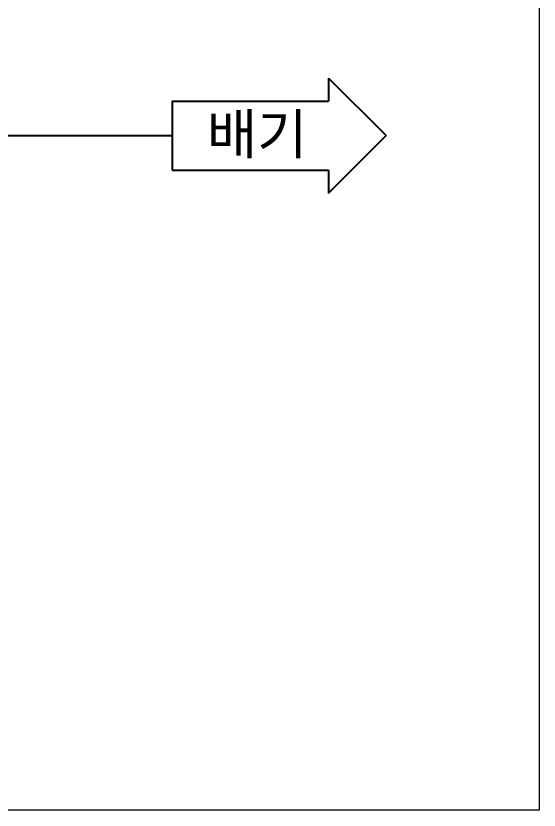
# Model space of a CAD drawing. Header units: millimetres. Extents: x 169673 to 334584, y 156879 to 224061.
# Drawn here: x 191145 to 192435, y 207437 to 209395 of the extents above; entities that cross this region are included whole.
import ezdxf

# ---------------------------------------------------------------- set-up
doc = ezdxf.new("R2010")
doc.units = ezdxf.units.MM
doc.header["$LTSCALE"] = 40
doc.header["$MEASUREMENT"] = 0
doc.layers.get('0').update_dxf_attribs({"linetype": 'CONTINUOUS'})
for name, color, linetype in [('A-XXXX-TXT2', 3, 'CONTINUOUS'), ('DUCT', 4, 'CONTINUOUS'), ('WL', 5, 'CONTINUOUS')]:
    doc.layers.add(name, color=color, linetype=linetype)
doc.styles.add('맑은 고딕', font='malgun.ttf')

msp = doc.modelspace()

# ---------------------------------------------------------------- linework, layer by layer
at = {"linetype": 'Continuous', "lineweight": 15}
msp.add_lwpolyline([(187982.4, 211353.5), (192434.8, 211353.5), (192434.8, 207436.9), (187982.4, 207436.9)], close=True, dxfattribs=at)
at = {"layer": 'DUCT'}
msp.add_line((190818, 209100, 0), (191530.6, 209100, 0), dxfattribs=at)
at = {"layer": 'WL', "color": 2}
for p, q in [((191916.2, 209241.5, 0), (192057.8, 209100, 0)), ((191916.2, 209241.5, 0), (191916.2, 209185.1, 0)), ((191530.6, 209185.1, 0), (191530.6, 209014.9, 0)), ((191530.6, 209185.1, 0), (191916.2, 209185.1, 0)), ((191916.2, 208958.4, 0), (192057.8, 209100, 0)), ((191530.6, 209014.9, 0), (191916.2, 209014.9, 0)), ((191916.2, 209014.9, 0), (191916.2, 208958.4, 0))]:
    msp.add_line(p, q, dxfattribs=at)

# ---------------------------------------------------------------- texts
at = {"layer": 'A-XXXX-TXT2', "style": '맑은 고딕'}
msp.add_text('배기', height=98.59, dxfattribs=at).set_placement((191616.3, 209054.7, 0))

doc.saveas('drawing.dxf')
